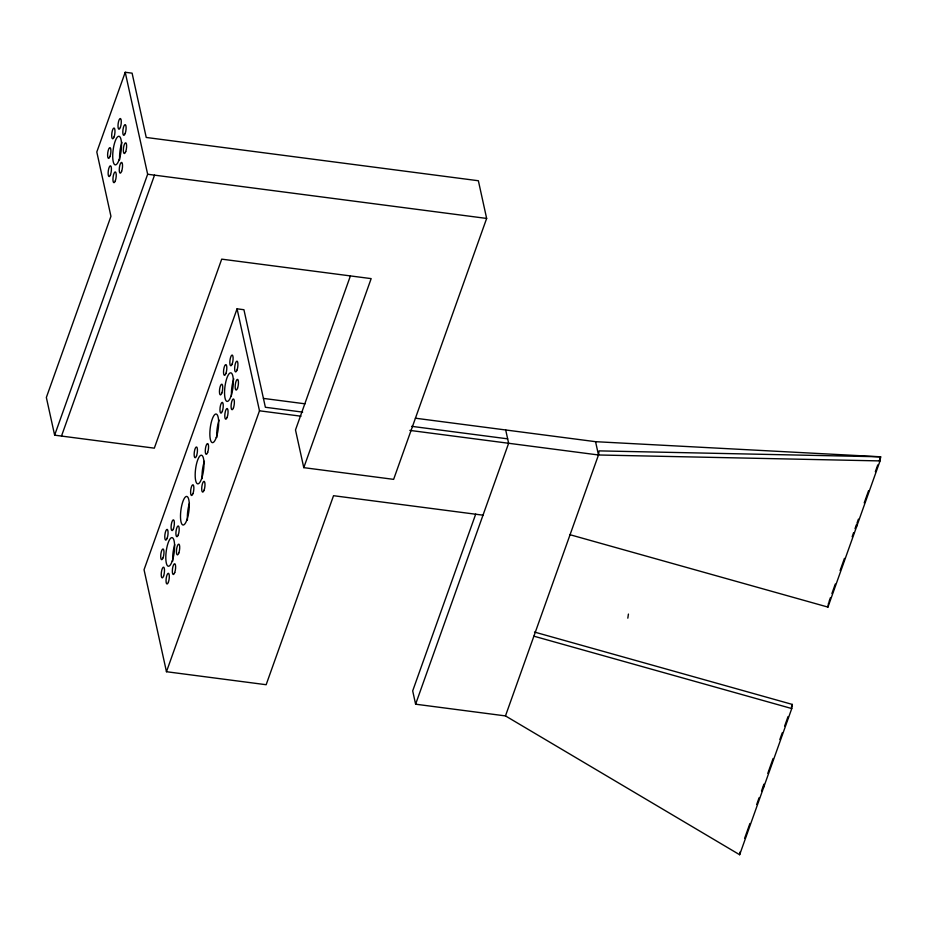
<?xml version="1.0" encoding="UTF-8"?>
<svg xmlns="http://www.w3.org/2000/svg" width="927" height="927" viewBox="0 0 927 927"><rect width="100%" height="100%" fill="white"/><g stroke="black" fill="none" stroke-linecap="round" stroke-linejoin="round"><path stroke-width="1.39" d="M475.713 514.114L412.689 690.893L415.609 704.196L505.47 715.911L598.483 454.983L599.085 450.881L880.65 456.802L880.047 460.916L827.938 607.092L570.059 534.728M627.822 618.182L628.425 614.068M505.47 715.911L739.653 854.729L740.059 851.994M763.338 788.286L763.941 784.172L761.53 790.951M739.653 854.729L791.762 708.552L792.365 704.439L534.497 632.063M827.938 607.092L828.541 602.99M856.363 527.359L856.757 524.624M125.226 72.271L96.802 152.005L110.939 216.304L46.35 397.474L54.635 435.169L154.322 448.158L221.704 259.143L371.159 278.621L303.778 467.648L393.627 479.363L486.652 218.436L478.367 180.742L146.234 137.463L132.097 73.163L125.226 72.271L147.648 174.253L54.635 435.169M61.495 436.061L154.519 175.145M302.654 412.121L265.377 407.266L243.928 309.722L237.069 308.818L144.044 569.734L166.466 671.716L266.153 684.717L333.535 495.702L483.002 515.18M166.466 671.716L259.49 410.8L237.069 308.818M350.279 276.292L295.493 429.954L303.778 467.648M415.609 704.196L508.633 443.28L505.702 429.977M744.601 838.414L749.92 823.5M756.687 804.509L759.109 797.73M767.799 773.361L773.095 758.495M779.839 739.572L782.249 732.817M784.659 726.061L788.031 716.606M791.403 707.139L792.365 704.439M829.016 601.635L830.465 597.579M831.913 593.523L835.285 584.068M840.094 570.557L844.439 558.39M852.145 536.768L853.593 532.712M855.03 528.657L856.478 524.601M856.965 523.245L858.414 519.178M864.219 502.909L868.564 490.707M875.331 471.716L877.753 464.937M879.202 460.87L880.65 456.802L595.563 441.681L415.389 418.204M409.838 430.395L598.483 454.983L880.047 460.916M147.648 174.253L486.652 218.436M263.43 398.401L304.995 403.813M411.6 426.327L507.66 438.842M259.49 410.8L301.008 416.211M533.894 636.177L791.762 708.552M595.563 441.681L598.483 454.983M119.676 159.711A14.415 4.021 -82.6 0 1 121.97 142.306M216.825 437.463A14.415 4.021 -82.6 0 1 219.12 420.058M231.449 395.215A14.415 4.021 -82.6 0 1 233.801 378.865M202.144 478.656A14.415 4.021 -82.6 0 1 204.427 461.252M187.451 519.85A14.415 4.021 -82.6 0 1 189.409 503.442M172.77 561.055A14.415 4.021 -82.6 0 1 174.728 544.636M120.394 127.3A5.411 1.506 -82.6 0 0 120.533 118.575A5.411 1.506 -82.6 0 0 117.996 125.713A5.411 1.506 -82.6 0 0 120.394 127.3M125.215 133.418A5.411 1.506 -82.6 0 0 125.354 124.693A5.411 1.506 -82.6 0 0 122.816 131.831A5.411 1.506 -82.6 0 0 125.215 133.418M110.012 156.431A5.411 1.506 -82.6 0 0 110.151 147.706A5.411 1.506 -82.6 0 0 107.602 154.844A5.411 1.506 -82.6 0 0 110.012 156.431M114.102 136.837A5.411 1.506 -82.6 0 0 114.23 128.111A5.411 1.506 -82.6 0 0 111.692 135.249A5.411 1.506 -82.6 0 0 114.102 136.837M119.131 159.745A14.415 4.021 -82.6 0 0 119.502 136.478A14.415 4.021 -82.6 0 0 112.723 155.504A14.415 4.021 -82.6 0 0 119.131 159.745M110.533 174.612A5.411 1.506 -82.6 0 0 110.672 165.887A5.411 1.506 -82.6 0 0 108.123 173.025A5.411 1.506 -82.6 0 0 110.533 174.612M115.354 180.73A5.411 1.506 -82.6 0 0 115.493 172.005A5.411 1.506 -82.6 0 0 112.943 179.143A5.411 1.506 -82.6 0 0 115.354 180.73M121.657 171.194A5.411 1.506 -82.6 0 0 121.785 162.468A5.411 1.506 -82.6 0 0 119.247 169.606A5.411 1.506 -82.6 0 0 121.657 171.194M125.736 151.599A5.411 1.506 -82.6 0 0 125.875 142.874A5.411 1.506 -82.6 0 0 123.337 150.012A5.411 1.506 -82.6 0 0 125.736 151.599M216.281 437.486A14.415 4.021 -82.6 0 0 216.651 414.23A14.415 4.021 -82.6 0 0 209.861 433.257A14.415 4.021 -82.6 0 0 216.281 437.486M168.436 582.063A5.411 1.506 -82.6 0 0 168.575 573.35A5.411 1.506 -82.6 0 0 166.037 580.476A5.411 1.506 -82.6 0 0 168.436 582.063M196.559 455.783A5.411 1.506 -82.6 0 0 196.698 447.057A5.411 1.506 -82.6 0 0 194.149 454.195A5.411 1.506 -82.6 0 0 196.559 455.783M163.094 557.764A5.411 1.506 -82.6 0 0 163.233 549.051A5.411 1.506 -82.6 0 0 160.695 556.188A5.411 1.506 -82.6 0 0 163.094 557.764M232.225 363.847A5.411 1.506 -82.6 0 0 232.364 355.134A5.411 1.506 -82.6 0 0 229.826 362.26A5.411 1.506 -82.6 0 0 232.225 363.847M163.615 575.957A5.411 1.506 -82.6 0 0 163.755 567.231A5.411 1.506 -82.6 0 0 161.217 574.369A5.411 1.506 -82.6 0 0 163.615 575.957M173.488 528.633A5.411 1.506 -82.6 0 0 173.616 519.92A5.411 1.506 -82.6 0 0 171.078 527.057A5.411 1.506 -82.6 0 0 173.488 528.633M204.114 490.14A5.411 1.506 -82.6 0 0 204.253 481.414A5.411 1.506 -82.6 0 0 201.704 488.552A5.411 1.506 -82.6 0 0 204.114 490.14M174.739 572.538A5.411 1.506 -82.6 0 0 174.879 563.813A5.411 1.506 -82.6 0 0 172.329 570.951A5.411 1.506 -82.6 0 0 174.739 572.538M167.184 538.17A5.411 1.506 -82.6 0 0 167.323 529.444A5.411 1.506 -82.6 0 0 164.774 536.582A5.411 1.506 -82.6 0 0 167.184 538.17M207.683 452.364A5.411 1.506 -82.6 0 0 207.822 443.639A5.411 1.506 -82.6 0 0 205.273 450.777A5.411 1.506 -82.6 0 0 207.683 452.364M201.599 478.691A14.415 4.021 -82.6 0 0 201.959 455.424A14.415 4.021 -82.6 0 0 195.18 474.45A14.415 4.021 -82.6 0 0 201.599 478.691M192.99 493.558A5.411 1.506 -82.6 0 0 193.129 484.833A5.411 1.506 -82.6 0 0 190.591 491.97A5.411 1.506 -82.6 0 0 192.99 493.558M172.225 561.078A14.415 4.021 -82.6 0 0 172.584 537.822A14.415 4.021 -82.6 0 0 165.806 556.849A14.415 4.021 -82.6 0 0 172.225 561.078M237.057 369.966A5.411 1.506 -82.6 0 0 237.185 361.24A5.411 1.506 -82.6 0 0 234.647 368.378A5.411 1.506 -82.6 0 0 237.057 369.966M178.83 552.932A5.411 1.506 -82.6 0 0 178.969 544.219A5.411 1.506 -82.6 0 0 176.42 551.356A5.411 1.506 -82.6 0 0 178.83 552.932M178.308 534.752A5.411 1.506 -82.6 0 0 178.447 526.038A5.411 1.506 -82.6 0 0 175.898 533.164A5.411 1.506 -82.6 0 0 178.308 534.752M221.843 392.978A5.411 1.506 -82.6 0 0 221.982 384.265A5.411 1.506 -82.6 0 0 219.444 391.391A5.411 1.506 -82.6 0 0 221.843 392.978M186.906 519.885A14.415 4.021 -82.6 0 0 187.277 496.629A14.415 4.021 -82.6 0 0 180.498 515.655A14.415 4.021 -82.6 0 0 186.906 519.885M225.933 373.384A5.411 1.506 -82.6 0 0 226.072 364.659A5.411 1.506 -82.6 0 0 223.523 371.797A5.411 1.506 -82.6 0 0 225.933 373.384M230.962 396.292A14.415 4.021 -82.6 0 0 231.333 373.036A14.415 4.021 -82.6 0 0 224.554 392.063A14.415 4.021 -82.6 0 0 230.962 396.292M222.364 411.159A5.411 1.506 -82.6 0 0 222.503 402.445A5.411 1.506 -82.6 0 0 219.954 409.572A5.411 1.506 -82.6 0 0 222.364 411.159M227.185 417.277A5.411 1.506 -82.6 0 0 227.324 408.564A5.411 1.506 -82.6 0 0 224.786 415.69A5.411 1.506 -82.6 0 0 227.185 417.277M233.488 407.753A5.411 1.506 -82.6 0 0 233.627 399.027A5.411 1.506 -82.6 0 0 231.078 406.165A5.411 1.506 -82.6 0 0 233.488 407.753M237.567 388.146A5.411 1.506 -82.6 0 0 237.706 379.433A5.411 1.506 -82.6 0 0 235.168 386.559A5.411 1.506 -82.6 0 0 237.567 388.146"/></g></svg>
